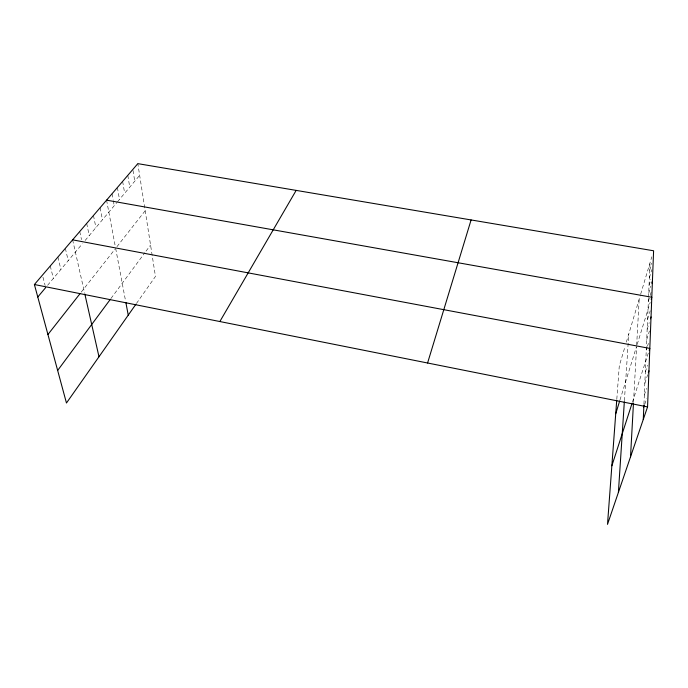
<?xml version="1.0" encoding="UTF-8"?>
<svg xmlns="http://www.w3.org/2000/svg" width="688" height="688" viewBox="0 0 688 688"><rect width="100%" height="100%" fill="white"/><g stroke="black" fill="none" stroke-linecap="round" stroke-linejoin="round"><path stroke-width="0.52" stroke-dasharray="3.44 2.58" d="M643.942 404.088L648.483 298.317M648.526 297.319L650.005 262.825M633.519 402.179L636.538 347.345M636.649 345.324L639.186 299.099M624.394 400.751L628.772 334.024M616.809 399.195L619.295 365.792L625.151 346.159M626.347 342.16L640.356 295.169M640.657 294.189L651.803 256.805M649.687 270.221L651.803 263.169M649.36 277.754L651.803 269.67M649.033 285.451L650.882 279.371M648.698 293.312L650.874 286.191M648.354 301.327L651.803 290.104M619.991 399.96L636.589 346.365M637.208 344.37L650.22 302.35M647.58 319.275L650.246 310.744M647.15 329.277L649.248 322.629M646.711 339.545L649.438 330.962M646.256 350.072L647.176 347.208M647.485 346.253L648.406 343.381M632.427 402.196L648.586 352.256M645.318 371.967L647.511 365.251M644.828 383.362L647.683 374.711M644.329 395.067L646.574 388.324M644.785 404.2L646.737 398.412M136.456 303.46L155.462 276.43L137.824 163.641M111.009 298.429L144.884 252.694M146.028 251.146L150.552 245.048M81.218 292.142L115.042 249.099M116.943 246.682L145.185 210.734M47.592 285.296L82.388 243.741M85.123 240.473L116.857 202.573M117.51 201.79L139.655 175.345M42.966 277.212L45.133 285.52M50.25 265.989L53.372 278.399M57.887 257.063L60.888 269.421M65.343 248.351L68.224 260.657M72.618 239.845L84.615 293.028M79.731 231.538L81.502 239.673M86.679 223.419L89.225 235.571M93.465 215.49L95.907 227.59M100.095 207.733L102.452 219.782M106.58 200.156L115.283 246.364M115.653 248.325L125.655 301.43M112.032 193.784L113.124 199.752M113.305 200.75L114.217 205.729M117.39 187.532L119.497 199.425M122.636 181.391L124.674 193.242M127.796 175.363L129.757 187.17M133.008 170.426L134.753 181.202"/><path stroke-width="1.03" d="M616.732 400.218L607.504 524.359L647.554 406.909L653.6 250.776L137.824 163.641L34.4 284.522L66.461 403.013L135.88 304.285M643.28 419.465L643.899 405.094M630.518 456.892L633.467 403.194M618.392 492.445L624.334 401.766M427.583 362.997L471.099 219.945M651.803 283.138L652.43 281.1M615.734 413.712L619.682 400.949M651.166 299.289L651.803 297.242L106.58 200.156M650.444 318.828L651.037 316.927M611.864 465.785L632.1 403.211M649.205 350.338L649.825 348.429L72.618 239.845M648.32 372.784L648.956 370.858M643.813 407.098L644.458 405.163M219.85 321.537L296.167 190.395M57.654 370.462L110.415 299.237M47.928 334.506L79.98 293.724M37.78 297.018L45.675 287.593M34.4 284.522L647.554 406.909M84.839 294.043L98.986 356.754M125.844 302.419L128.243 315.147"/></g></svg>
